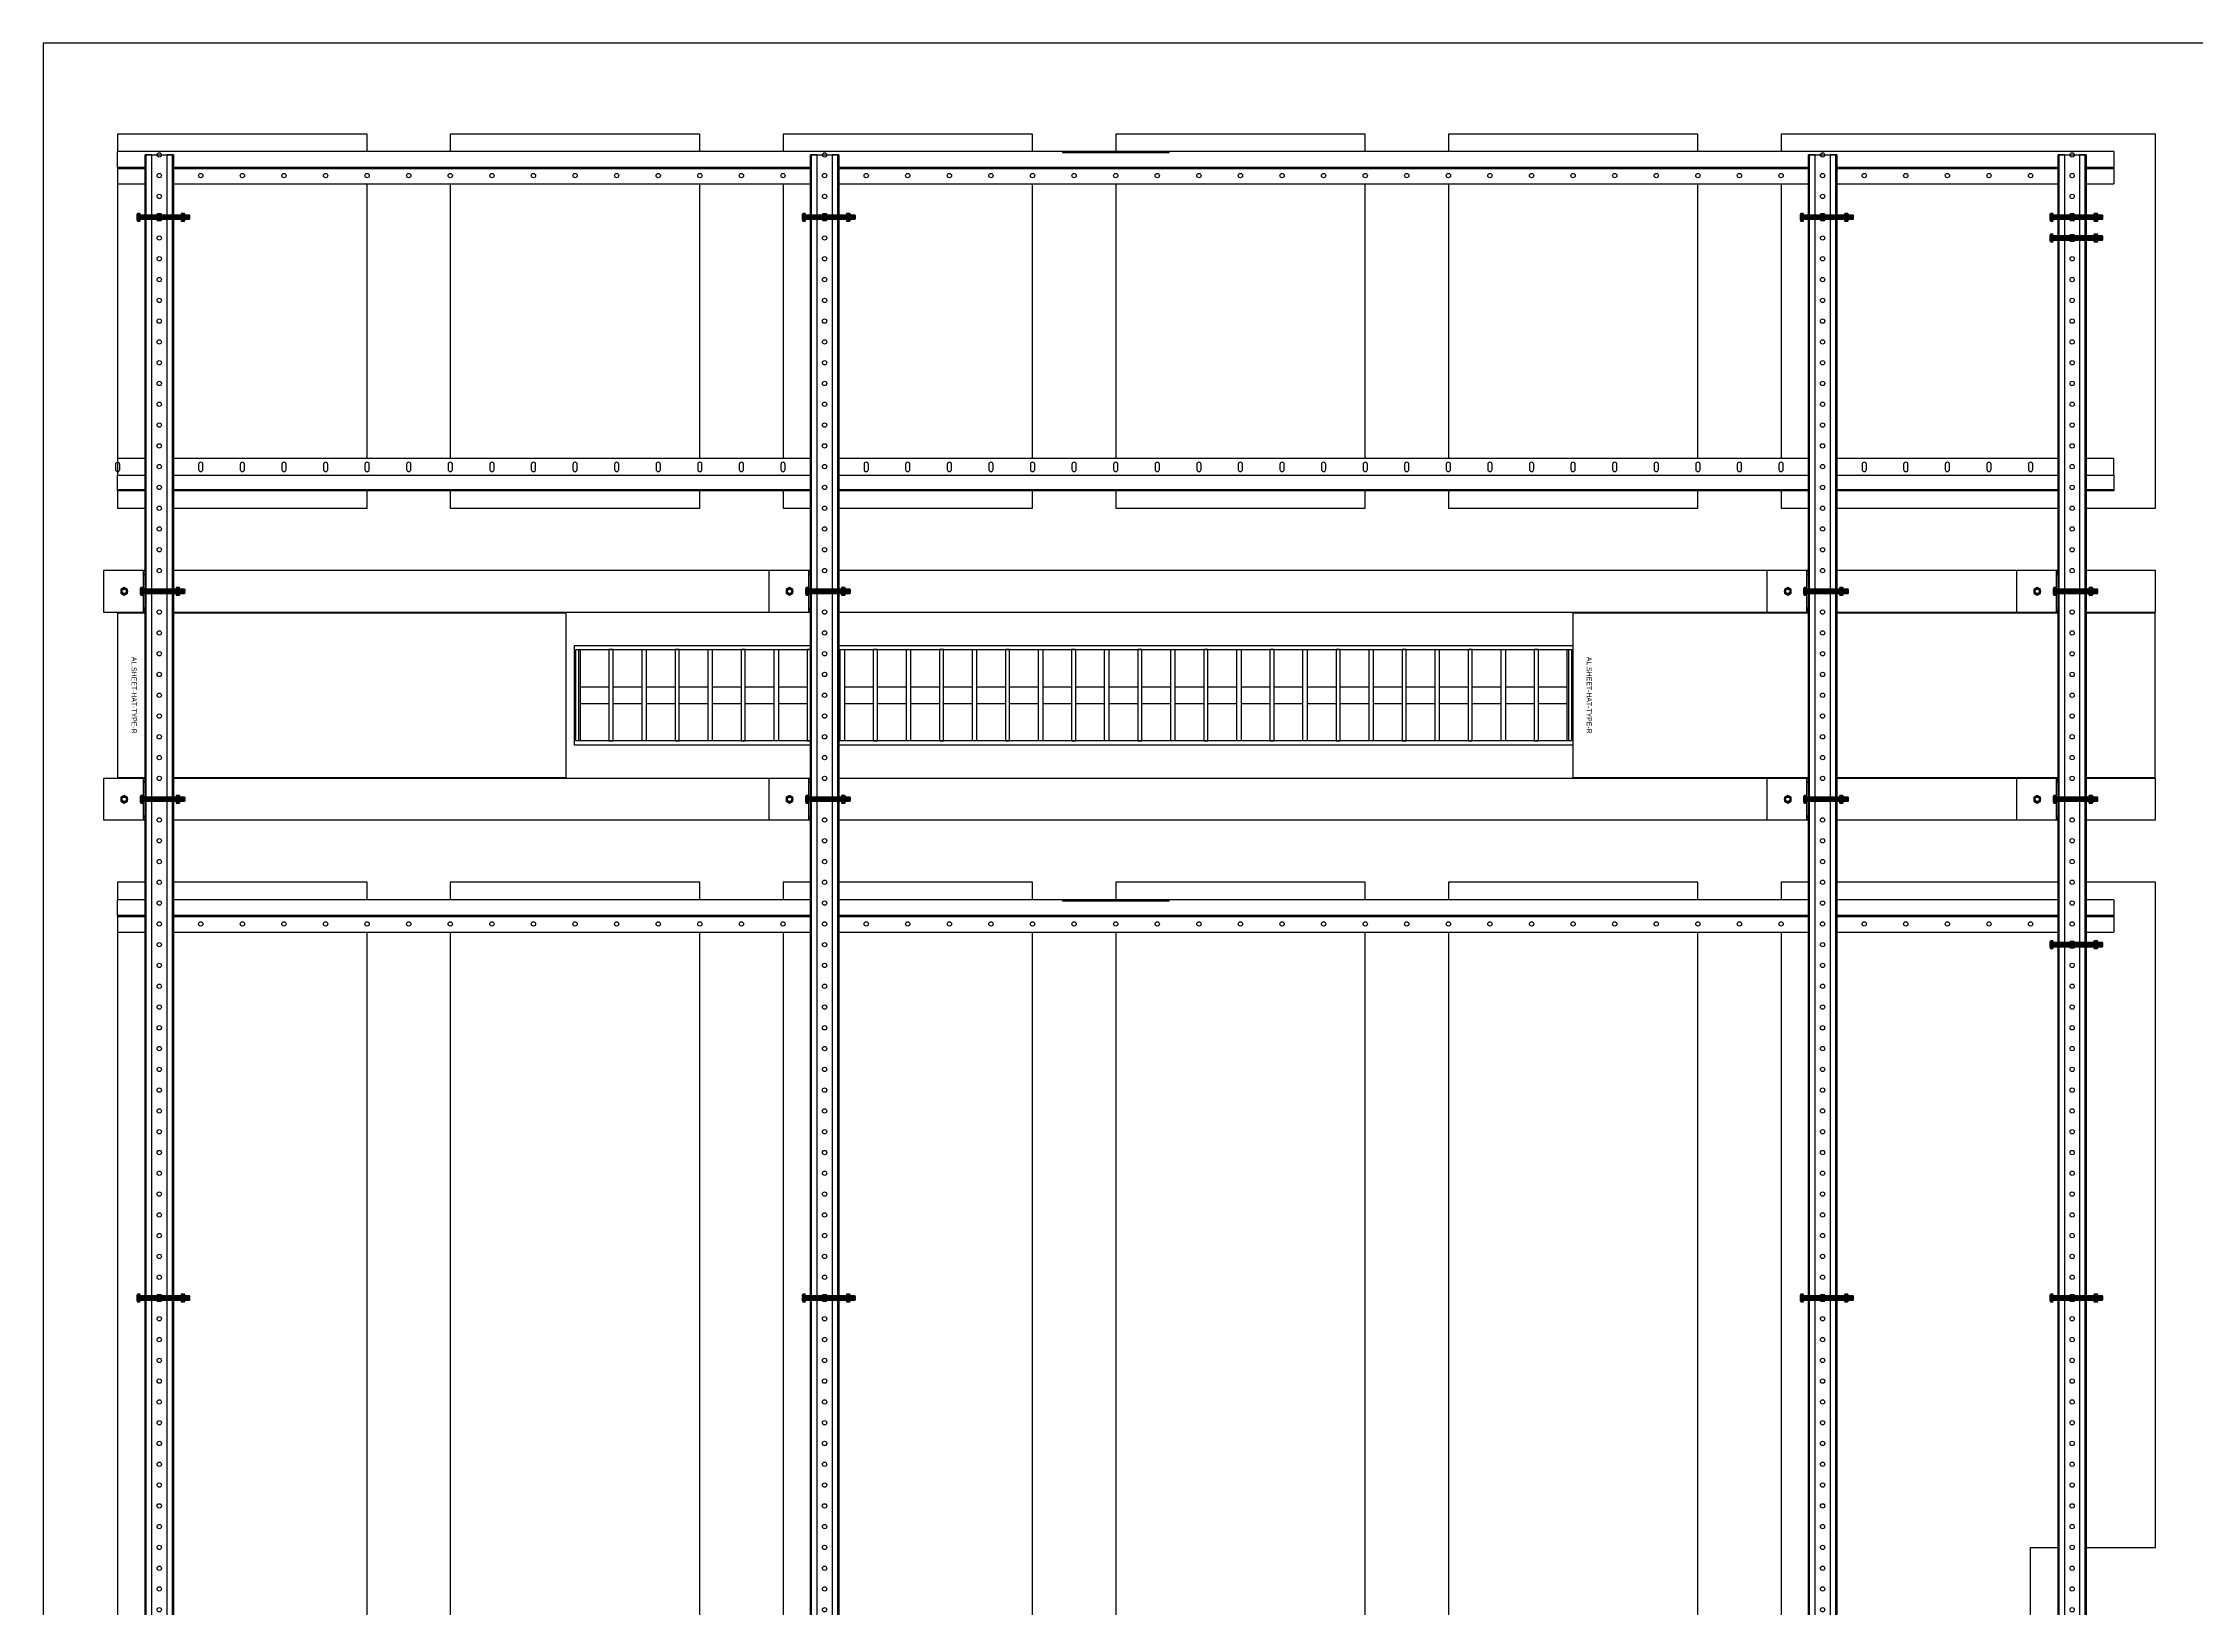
# Model space of a CAD drawing. Header units: millimetres. Extents: x -962357 to -591296, y -223672 to 59420.
# Drawn here: x -791820 to -789230, y -123785 to -121902 of the extents above; entities that cross this region are included whole.
import ezdxf
from ezdxf.enums import TextEntityAlignment as Align

# ---------------------------------------------------------------- set-up
doc = ezdxf.new("R2010")
doc.units = ezdxf.units.MM
doc.linetypes.add('TA_HL_000.90000', pattern=[5.85, 3.195, -2.655])
for name, color, linetype in [('000 - H A T C H', 8, 'Continuous'), ('000 - WIPEOUT', 250, 'Continuous'), ('001 - ASCESSORIES', 251, 'Continuous'), ('A04_TUBE SERIES', 2, 'Continuous'), ('A11_ALU.SOLID SHEET', 2, 'Continuous')]:
    doc.layers.add(name, color=color, linetype=linetype)
pattern_1 = [(135, (45431.8018, -77824.1695), (-1.325825215, -1.325825215), []), (135, (45431.8018, -77823.2856), (-1.325825215, -1.325825215), [])]
pattern_2 = [(110, (-0.5, 0), (-0.939693, -0.34202), []), (110, (-0.2012, 0.6409), (-0.939693, -0.34202), [1.25, -0.25, 0, -0.25])]

# ---------------------------------------------------------------- blocks, each defined once
blk = doc.blocks.new('*U4628')
at = {"layer": 'A11_ALU.SOLID SHEET', "color": 0}
blk.add_lwpolyline([(539.3, -98.8), (539.3, 98.8), (0, 98.8), (0, -98.8)], close=True, dxfattribs=at)
at = {"layer": 'Defpoints', "color": 250}
blk.add_point((0, 0), dxfattribs=at)
blk.add_text('AL.SHEET-HAT-TYPE-R', height=6, rotation=270, dxfattribs=at).set_placement((15, 0), align=Align.BOTTOM_CENTER)
blk = doc.blocks.new('*U4621')
at = {"color": 1}
blk.add_wipeout([(600, -60), (-600, -60), (-600, 60), (600, 60)], dxfattribs=at).dxf.layer = '000 - WIPEOUT'
at = {"layer": '001 - ASCESSORIES', "color": 0}
blk.add_lwpolyline([(600, -60), (-600, -60), (-600, 60), (600, 60)], close=True, dxfattribs=at)
at = {"layer": '001 - ASCESSORIES'}
for points in [[(-593.5, -55), (-598.5, -55), (-598.5, 55), (-593.5, 55)], [(595, -55), (-595, -55), (-595, 55), (595, 55)], [(-558.8, -55), (-553.8, -55), (-553.8, 55), (-558.8, 55)], [(-514, -55), (-519, -55), (-519, 55), (-514, 55)], [(-479.3, -55), (-474.3, -55), (-474.3, 55), (-479.3, 55)], [(-434.6, -55), (-439.6, -55), (-439.6, 55), (-434.6, 55)], [(-399.8, -55), (-394.8, -55), (-394.8, 55), (-399.8, 55)], [(-355.1, -55), (-360.1, -55), (-360.1, 55), (-355.1, 55)], [(-320.4, -55), (-315.4, -55), (-315.4, 55), (-320.4, 55)], [(-275.6, -55), (-280.6, -55), (-280.6, 55), (-275.6, 55)], [(-240.9, -55), (-235.9, -55), (-235.9, 55), (-240.9, 55)], [(-196.2, -55), (-201.2, -55), (-201.2, 55), (-196.2, 55)], [(-161.4, -55), (-156.4, -55), (-156.4, 55), (-161.4, 55)], [(-116.7, -55), (-121.7, -55), (-121.7, 55), (-116.7, 55)], [(-82, -55), (-77, -55), (-77, 55), (-82, 55)], [(-37.2, -55), (-42.2, -55), (-42.2, 55), (-37.2, 55)], [(-2.5, -55), (2.5, -55), (2.5, 55), (-2.5, 55)], [(42.2, -55), (37.2, -55), (37.2, 55), (42.2, 55)], [(77, -55), (82, -55), (82, 55), (77, 55)], [(121.7, -55), (116.7, -55), (116.7, 55), (121.7, 55)], [(156.4, -55), (161.4, -55), (161.4, 55), (156.4, 55)], [(201.2, -55), (196.2, -55), (196.2, 55), (201.2, 55)], [(235.9, -55), (240.9, -55), (240.9, 55), (235.9, 55)], [(280.6, -55), (275.6, -55), (275.6, 55), (280.6, 55)], [(315.4, -55), (320.4, -55), (320.4, 55), (315.4, 55)], [(360.1, -55), (355.1, -55), (355.1, 55), (360.1, 55)], [(394.8, -55), (399.8, -55), (399.8, 55), (394.8, 55)], [(439.6, -55), (434.6, -55), (434.6, 55), (439.6, 55)], [(474.3, -55), (479.3, -55), (479.3, 55), (474.3, 55)], [(519, -55), (514, -55), (514, 55), (519, 55)], [(553.8, -55), (558.8, -55), (558.8, 55), (553.8, 55)], [(598.5, -55), (593.5, -55), (593.5, 55), (598.5, 55)]]:
    blk.add_lwpolyline(points, close=True, dxfattribs=at)
for points in [[(-593.5, 10), (-558.8, 10)], [(-553.8, 10), (-519, 10)], [(-514, 10), (-479.3, 10)], [(-474.3, 10), (-439.6, 10)], [(-434.6, 10), (-399.8, 10)], [(-394.8, 10), (-360.1, 10)], [(-355.1, 10), (-320.4, 10)], [(-315.4, 10), (-280.6, 10)], [(-275.6, 10), (-240.9, 10)], [(-235.9, 10), (-201.2, 10)], [(-196.2, 10), (-161.4, 10)], [(-156.4, 10), (-121.7, 10)], [(-116.7, 10), (-82, 10)], [(-77, 10), (-42.2, 10)], [(-37.2, 10), (-2.5, 10)], [(2.5, 10), (37.2, 10)], [(42.2, 10), (77, 10)], [(82, 10), (116.7, 10)], [(121.7, 10), (156.4, 10)], [(161.4, 10), (196.2, 10)], [(201.2, 10), (235.9, 10)], [(240.9, 10), (275.6, 10)], [(280.6, 10), (315.4, 10)], [(320.4, 10), (355.1, 10)], [(360.1, 10), (394.8, 10)], [(399.8, 10), (434.6, 10)], [(439.6, 10), (474.3, 10)], [(479.3, 10), (514, 10)], [(519, 10), (553.8, 10)], [(558.8, 10), (593.5, 10)], [(-593.5, -10), (-558.8, -10)], [(-553.8, -10), (-519, -10)], [(-514, -10), (-479.3, -10)], [(-474.3, -10), (-439.6, -10)], [(-434.6, -10), (-399.8, -10)], [(-394.8, -10), (-360.1, -10)], [(-355.1, -10), (-320.4, -10)], [(-315.4, -10), (-280.6, -10)], [(-275.6, -10), (-240.9, -10)], [(-235.9, -10), (-201.2, -10)], [(-196.2, -10), (-161.4, -10)], [(-156.4, -10), (-121.7, -10)], [(-116.7, -10), (-82, -10)], [(-77, -10), (-42.2, -10)], [(-37.2, -10), (-2.5, -10)], [(2.5, -10), (37.2, -10)], [(42.2, -10), (77, -10)], [(82, -10), (116.7, -10)], [(121.7, -10), (156.4, -10)], [(161.4, -10), (196.2, -10)], [(201.2, -10), (235.9, -10)], [(240.9, -10), (275.6, -10)], [(280.6, -10), (315.4, -10)], [(320.4, -10), (355.1, -10)], [(360.1, -10), (394.8, -10)], [(399.8, -10), (434.6, -10)], [(439.6, -10), (474.3, -10)], [(479.3, -10), (514, -10)], [(519, -10), (553.8, -10)], [(558.8, -10), (593.5, -10)]]:
    blk.add_lwpolyline(points, dxfattribs=at)
blk = doc.blocks.new('*U4629')
at = {"layer": 'A11_ALU.SOLID SHEET', "color": 0}
blk.add_lwpolyline([(700.3, -98.8), (700.3, 98.8), (0, 98.8), (0, -98.8)], close=True, dxfattribs=at)
at = {"layer": 'Defpoints', "color": 250}
blk.add_point((0, 0), dxfattribs=at)
blk.add_text('AL.SHEET-HAT-TYPE-R', height=6, rotation=270, dxfattribs=at).set_placement((15, 0), align=Align.BOTTOM_CENTER)
blk = doc.blocks.new('*U4630')
blk.add_attdef('EXTR.OVL-LENGTH_', (-25, -59.1), '', height=5)
blk.add_wipeout([(-25, 0), (25, 0), (25, 2450), (-25, 2450)]).dxf.layer = '000 - WIPEOUT'
blk.add_point((0, 0))
at = {"layer": 'A04_TUBE SERIES', "color": 0}
blk.add_lwpolyline([(-25, 0), (25, 0), (25, 2450), (-25, 2450)], close=True, dxfattribs=at)
blk = doc.blocks.new('*U4631')
blk.add_attdef('EXTR.OVL-LENGTH_', (-25, -59.1), '', height=5)
blk.add_wipeout([(-25, 0), (25, 0), (25, 2450), (-25, 2450)]).dxf.layer = '000 - WIPEOUT'
blk.add_point((0, 0))
at = {"layer": 'A04_TUBE SERIES', "color": 0}
blk.add_lwpolyline([(-25, 0), (25, 0), (25, 2450), (-25, 2450)], close=True, dxfattribs=at)
blk = doc.blocks.new('*U4870')
at = {"color": 3}
for points in [[(-875, 950), (875, 950), (875, 650), (-875, 650)], [(-875, 550), (875, 550), (875, 250), (-875, 250)], [(-875, 150), (875, 150), (875, -150), (-875, -150)], [(-875, -250), (875, -250), (875, -550), (-875, -550)], [(-875, -650), (875, -650), (875, -950), (-875, -950)]]:
    blk.add_wipeout(points, dxfattribs=at).dxf.layer = '000 - WIPEOUT'
at = {"layer": 'A11_ALU.SOLID SHEET', "color": 0, "linetype": 'ByBlock'}
for points in [[(-875, 650), (875, 650), (875, 950), (-875, 950)], [(-875, 250), (875, 250), (875, 550), (-875, 550)], [(-875, -150), (875, -150), (875, 150), (-875, 150)], [(-875, -550), (875, -550), (875, -250), (-875, -250)], [(-875, -950), (875, -950), (875, -650), (-875, -650)]]:
    blk.add_lwpolyline(points, close=True, dxfattribs=at)
blk = doc.blocks.new('*U4871')
at = {"color": 3}
for points in [[(-225, 950), (225, 950), (225, 650), (-225, 650)], [(-225, 550), (225, 550), (225, 250), (-225, 250)], [(-225, 150), (225, 150), (225, -150), (-225, -150)], [(-225, -250), (225, -250), (225, -550), (-225, -550)], [(-225, -650), (225, -650), (225, -950), (-225, -950)]]:
    blk.add_wipeout(points, dxfattribs=at).dxf.layer = '000 - WIPEOUT'
at = {"layer": 'A11_ALU.SOLID SHEET', "color": 0, "linetype": 'ByBlock'}
for points in [[(-225, 650), (225, 650), (225, 950), (-225, 950)], [(-225, 250), (225, 250), (225, 550), (-225, 550)], [(-225, -150), (225, -150), (225, 150), (-225, 150)], [(-225, -550), (225, -550), (225, -250), (-225, -250)], [(-225, -950), (225, -950), (225, -650), (-225, -650)]]:
    blk.add_lwpolyline(points, close=True, dxfattribs=at)
blk = doc.blocks.new('*U4874')
at = {"layer": 'Defpoints'}
blk.add_point((0, 0), dxfattribs=at)
blk.add_wipeout([(225, 250), (225, 700), (-225, 700), (-225, 250)]).dxf.layer = '000 - WIPEOUT'
at = {"layer": 'A11_ALU.SOLID SHEET', "color": 0}
blk.add_lwpolyline([(225, 250), (225, 700), (-225, 700), (-225, 250)], close=True, dxfattribs=at)
at = {"layer": 'Defpoints'}
blk.add_point((0, 400), dxfattribs=at)
blk = doc.blocks.new('*U4898')
at = {"color": 1}
blk.add_wipeout([(-1200, 0), (1200, 0), (1200, -39), (-1200, -39)], dxfattribs=at).dxf.layer = '000 - WIPEOUT'
at = {"layer": '001 - ASCESSORIES', "linetype": 'ByBlock'}
for p, q in [((-1200, -20), (-1200, 0)), ((1200, -20), (1200, 0)), ((1200, -18.8), (-1200, -18.8))]:
    blk.add_line(p, q, dxfattribs=at)
at = {"layer": '001 - ASCESSORIES'}
blk.add_line((1200, -20), (-1200, -20), dxfattribs=at)
at = {"layer": '001 - ASCESSORIES', "color": 0}
for p, q in [((-1200, -39), (-1200, -20)), ((1200, -20), (1200, -39))]:
    blk.add_line(p, q, dxfattribs=at)
for points in [[(1200, 0), (-1200, 0)], [(-1200, -20), (1200, -20)]]:
    blk.add_lwpolyline(points, dxfattribs=at)
at = {"layer": '001 - ASCESSORIES'}
for points in [[(1200, -20), (-1200, -20)], [(-1200, -39), (1200, -39)]]:
    blk.add_lwpolyline(points, dxfattribs=at)
at = {"layer": '001 - ASCESSORIES', "color": 2}
for points in [[(-64.4, -37.8), (-64.4, -39), (63.8, -39), (63.8, -37.8)], [(-64.1, -37.8), (-64.1, -39), (64.1, -39), (64.1, -37.8)]]:
    blk.add_lwpolyline(points, close=True, dxfattribs=at)
at = {"layer": '001 - ASCESSORIES'}
for centre in [(-1150, -10), (-1100, -10), (-1050, -10), (-1000, -10), (-950, -10), (-900, -10), (-850, -10), (-800, -10), (-750, -10), (-700, -10), (-650, -10), (-600, -10), (-550, -10), (-500, -10), (-450, -10), (-400, -10), (-350, -10), (-300, -10), (-250, -10), (-200, -10), (-150, -10), (-100, -10), (-50, -10), (0, -10), (0, -10), (50, -10), (100, -10), (150, -10), (200, -10), (250, -10), (300, -10), (350, -10), (400, -10), (450, -10), (500, -10), (550, -10), (600, -10), (650, -10), (700, -10), (750, -10), (800, -10), (850, -10), (900, -10), (950, -10), (1000, -10), (1050, -10), (1100, -10), (1150, -10)]:
    blk.add_circle(centre, 2.6, dxfattribs=at)
blk = doc.blocks.new('*U4899')
blk.add_wipeout([(-1200, 0), (1200, 0), (1200, 39), (-1200, 39)]).dxf.layer = '000 - WIPEOUT'
at = {"color": 2}
blk.add_lwpolyline([(-1200, 39), (1200, 39), (1200, 37.8), (-1200, 37.8)], close=True, dxfattribs=at)
at = {"color": 1}
blk.add_lwpolyline([(-1200, 37.8), (1200, 37.8), (1200, 20), (-1200, 20)], close=True, dxfattribs=at)
blk.add_lwpolyline([(-1200, 0), (1200, 0), (1200, 20), (-1200, 20)], close=True)
for points in [[(-1147.4, 13, 1), (-1152.6, 13), (-1152.6, 7, 1), (-1147.4, 7)], [(-1097.4, 13, 1), (-1102.6, 13), (-1102.6, 7, 1), (-1097.4, 7)], [(-1047.4, 13, 1), (-1052.6, 13), (-1052.6, 7, 1), (-1047.4, 7)], [(-997.4, 13, 1), (-1002.6, 13), (-1002.6, 7, 1), (-997.4, 7)], [(-947.4, 13, 1), (-952.6, 13), (-952.6, 7, 1), (-947.4, 7)], [(-897.4, 13, 1), (-902.6, 13), (-902.6, 7, 1), (-897.4, 7)], [(-847.4, 13, 1), (-852.6, 13), (-852.6, 7, 1), (-847.4, 7)], [(-797.4, 13, 1), (-802.6, 13), (-802.6, 7, 1), (-797.4, 7)], [(-747.4, 13, 1), (-752.6, 13), (-752.6, 7, 1), (-747.4, 7)], [(-697.4, 13, 1), (-702.6, 13), (-702.6, 7, 1), (-697.4, 7)], [(-647.4, 13, 1), (-652.6, 13), (-652.6, 7, 1), (-647.4, 7)], [(-597.4, 13, 1), (-602.6, 13), (-602.6, 7, 1), (-597.4, 7)], [(-547.4, 13, 1), (-552.6, 13), (-552.6, 7, 1), (-547.4, 7)], [(-497.4, 13, 1), (-502.6, 13), (-502.6, 7, 1), (-497.4, 7)], [(-447.4, 13, 1), (-452.6, 13), (-452.6, 7, 1), (-447.4, 7)], [(-397.4, 13, 1), (-402.6, 13), (-402.6, 7, 1), (-397.4, 7)], [(-347.4, 13, 1), (-352.6, 13), (-352.6, 7, 1), (-347.4, 7)], [(-297.4, 13, 1), (-302.6, 13), (-302.6, 7, 1), (-297.4, 7)], [(-247.4, 13, 1), (-252.6, 13), (-252.6, 7, 1), (-247.4, 7)], [(-197.4, 13, 1), (-202.6, 13), (-202.6, 7, 1), (-197.4, 7)], [(-147.4, 13, 1), (-152.6, 13), (-152.6, 7, 1), (-147.4, 7)], [(-97.4, 13, 1), (-102.6, 13), (-102.6, 7, 1), (-97.4, 7)], [(-47.4, 13, 1), (-52.6, 13), (-52.6, 7, 1), (-47.4, 7)], [(2.6, 13, 1), (-2.6, 13), (-2.6, 7, 1), (2.6, 7)], [(52.6, 13, 1), (47.4, 13), (47.4, 7, 1), (52.6, 7)], [(102.6, 13, 1), (97.4, 13), (97.4, 7, 1), (102.6, 7)], [(152.6, 13, 1), (147.4, 13), (147.4, 7, 1), (152.6, 7)], [(202.6, 13, 1), (197.4, 13), (197.4, 7, 1), (202.6, 7)], [(252.6, 13, 1), (247.4, 13), (247.4, 7, 1), (252.6, 7)], [(302.6, 13, 1), (297.4, 13), (297.4, 7, 1), (302.6, 7)], [(352.6, 13, 1), (347.4, 13), (347.4, 7, 1), (352.6, 7)], [(402.6, 13, 1), (397.4, 13), (397.4, 7, 1), (402.6, 7)], [(452.6, 13, 1), (447.4, 13), (447.4, 7, 1), (452.6, 7)], [(502.6, 13, 1), (497.4, 13), (497.4, 7, 1), (502.6, 7)], [(552.6, 13, 1), (547.4, 13), (547.4, 7, 1), (552.6, 7)], [(602.6, 13, 1), (597.4, 13), (597.4, 7, 1), (602.6, 7)], [(652.6, 13, 1), (647.4, 13), (647.4, 7, 1), (652.6, 7)], [(702.6, 13, 1), (697.4, 13), (697.4, 7, 1), (702.6, 7)], [(752.6, 13, 1), (747.4, 13), (747.4, 7, 1), (752.6, 7)], [(802.6, 13, 1), (797.4, 13), (797.4, 7, 1), (802.6, 7)], [(852.6, 13, 1), (847.4, 13), (847.4, 7, 1), (852.6, 7)], [(902.6, 13, 1), (897.4, 13), (897.4, 7, 1), (902.6, 7)], [(952.6, 13, 1), (947.4, 13), (947.4, 7, 1), (952.6, 7)], [(1002.6, 13, 1), (997.4, 13), (997.4, 7, 1), (1002.6, 7)], [(1052.6, 13, 1), (1047.4, 13), (1047.4, 7, 1), (1052.6, 7)], [(1102.6, 13, 1), (1097.4, 13), (1097.4, 7, 1), (1102.6, 7)], [(1152.6, 13, 1), (1147.4, 13), (1147.4, 7, 1), (1152.6, 7)], [(1202.6, 13, 1), (1197.4, 13), (1197.4, 7, 1), (1202.6, 7)]]:
    blk.add_lwpolyline(points, format="xyb", close=True, dxfattribs=at)
blk = doc.blocks.new('*U4900')
at = {"color": 1}
blk.add_wipeout([(-1200, 0), (1200, 0), (1200, -39), (-1200, -39)], dxfattribs=at).dxf.layer = '000 - WIPEOUT'
at = {"layer": '001 - ASCESSORIES', "linetype": 'ByBlock'}
for p, q in [((-1200, -20), (-1200, 0)), ((1200, -20), (1200, 0)), ((1200, -18.8), (-1200, -18.8))]:
    blk.add_line(p, q, dxfattribs=at)
at = {"layer": '001 - ASCESSORIES'}
blk.add_line((1200, -20), (-1200, -20), dxfattribs=at)
at = {"layer": '001 - ASCESSORIES', "color": 0}
for p, q in [((-1200, -39), (-1200, -20)), ((1200, -20), (1200, -39))]:
    blk.add_line(p, q, dxfattribs=at)
for points in [[(1200, 0), (-1200, 0)], [(-1200, -20), (1200, -20)]]:
    blk.add_lwpolyline(points, dxfattribs=at)
at = {"layer": '001 - ASCESSORIES'}
for points in [[(1200, -20), (-1200, -20)], [(-1200, -39), (1200, -39)]]:
    blk.add_lwpolyline(points, dxfattribs=at)
at = {"layer": '001 - ASCESSORIES', "color": 2}
for points in [[(-64.4, -37.8), (-64.4, -39), (63.8, -39), (63.8, -37.8)], [(-64.1, -37.8), (-64.1, -39), (64.1, -39), (64.1, -37.8)]]:
    blk.add_lwpolyline(points, close=True, dxfattribs=at)
at = {"layer": '001 - ASCESSORIES'}
for centre in [(-1150, -10), (-1100, -10), (-1050, -10), (-1000, -10), (-950, -10), (-900, -10), (-850, -10), (-800, -10), (-750, -10), (-700, -10), (-650, -10), (-600, -10), (-550, -10), (-500, -10), (-450, -10), (-400, -10), (-350, -10), (-300, -10), (-250, -10), (-200, -10), (-150, -10), (-100, -10), (-50, -10), (0, -10), (0, -10), (50, -10), (100, -10), (150, -10), (200, -10), (250, -10), (300, -10), (350, -10), (400, -10), (450, -10), (500, -10), (550, -10), (600, -10), (650, -10), (700, -10), (750, -10), (800, -10), (850, -10), (900, -10), (950, -10), (1000, -10), (1050, -10), (1100, -10), (1150, -10)]:
    blk.add_circle(centre, 2.6, dxfattribs=at)
blk = doc.blocks.new('000 - ASSCESSORIES_FAMELINE_GALV.BRACKET_FITTING_U-PROFILE_CC-01_TOP_VIEW')
at = {"color": 6}
blk.add_wipeout([(1500, -17), (-1500, -17), (-1500, 17), (1500, 17)], dxfattribs=at).dxf.layer = '000 - WIPEOUT'
at = {"layer": '001 - ASCESSORIES', "color": 0, "linetype": 'ByBlock'}
for p, q in [((1500, 15.8), (-1500, 15.8)), ((1500, -15.8), (-1500, -15.8))]:
    blk.add_line(p, q, dxfattribs=at)
at = {"layer": '001 - ASCESSORIES', "color": 1}
blk.add_lwpolyline([(1500, 17), (1500, -17), (-1500, -17), (-1500, 17)], close=True, dxfattribs=at)
at = {"layer": '001 - ASCESSORIES', "color": 0, "linetype": 'ByBlock'}
for points in [[(-1500, 17), (-1500, 9), (1500, 9), (1500, 17)], [(-1500, -9), (-1500, -17), (1500, -17), (1500, -9)]]:
    blk.add_lwpolyline(points, close=True, dxfattribs=at)
at = {"layer": '001 - ASCESSORIES', "color": 1, "linetype": 'Continuous'}
for centre in [(-1500, 0), (-1475, 0), (-1450, 0), (-1425, 0), (-1400, 0), (-1375, 0), (-1350, 0), (-1325, 0), (-1300, 0), (-1275, 0), (-1250, 0), (-1225, 0), (-1200, 0), (-1175, 0), (-1150, 0), (-1125, 0), (-1100, 0), (-1075, 0), (-1050, 0), (-1025, 0), (-1000, 0), (-975, 0), (-950, 0), (-925, 0), (-900, 0), (-875, 0), (-850, 0), (-825, 0), (-800, 0), (-775, 0), (-750, 0), (-725, 0), (-700, 0), (-675, 0), (-650, 0), (-625, 0), (-600, 0), (-575, 0), (-550, 0), (-525, 0), (-500, 0), (-475, 0), (-450, 0), (-425, 0), (-400, 0), (-375, 0), (-350, 0), (-325, 0), (-300, 0), (-275, 0), (-250, 0), (-225, 0), (-200, 0), (-175, 0), (-150, 0), (-125, 0), (-100, 0), (-75, 0), (-50, 0), (-25, 0), (0, 0), (25, 0), (50, 0), (75, 0), (100, 0), (125, 0), (150, 0), (175, 0), (200, 0), (225, 0), (250, 0), (275, 0), (300, 0), (325, 0), (350, 0), (375, 0), (400, 0), (425, 0), (450, 0), (475, 0), (500, 0), (525, 0), (550, 0), (575, 0), (600, 0), (625, 0), (650, 0), (675, 0), (700, 0), (725, 0), (750, 0), (775, 0), (800, 0), (825, 0), (850, 0), (875, 0), (900, 0), (925, 0), (950, 0), (975, 0), (1000, 0), (1025, 0), (1050, 0), (1075, 0), (1100, 0), (1125, 0), (1150, 0), (1175, 0), (1200, 0), (1225, 0), (1250, 0), (1275, 0), (1300, 0), (1325, 0), (1350, 0), (1375, 0), (1400, 0), (1425, 0), (1450, 0), (1475, 0), (1500, 0)]:
    blk.add_circle(centre, 2.6, dxfattribs=at)
blk = doc.blocks.new('000 - ASSCESSORIES_FAMELINE_GALV._SPICE-FOR_CC-01_TOP_VIEW')
blk.add_wipeout([(-40, 15.5), (40, 15.5), (40, -15.5), (-40, -15.5)]).dxf.layer = '000 - WIPEOUT'
at = {"layer": '000 - H A T C H'}
h = blk.add_hatch(dxfattribs=at)
h.set_pattern_fill('ANSI32', color=8, scale=5, angle=90)
h.set_pattern_definition(pattern_1)
h.paths.add_polyline_path([(-27.5, 14), (-27.5, 15.5), (-40, 15.5), (-40, 14)])
h.paths.add_polyline_path([(-2.5, 14), (-2.5, 15.5), (-22.5, 15.5), (-22.5, 14)])
h.paths.add_polyline_path([(27.5, 15.5), (27.5, 14), (40, 14), (40, 15.5)])
h.paths.add_polyline_path([(22.5, 14), (22.5, 15.5), (2.5, 15.5), (2.5, 14)])
h = blk.add_hatch(dxfattribs=at)
h.set_pattern_fill('ANSI32', color=8, scale=5, angle=90)
h.set_pattern_definition(pattern_1)
h.paths.add_polyline_path([(-27.5, -15.5), (-27.5, -14), (-40, -14), (-40, -15.5)])
h.paths.add_polyline_path([(-2.5, -15.5), (-2.5, -14), (-22.5, -14), (-22.5, -15.5)])
h.paths.add_polyline_path([(27.5, -14), (27.5, -15.5), (40, -15.5), (40, -14)])
h.paths.add_polyline_path([(22.5, -15.5), (22.5, -14), (2.5, -14), (2.5, -15.5)])
at = {"layer": '001 - ASCESSORIES', "color": 0, "linetype": 'ByBlock'}
for points in [[(-40, 15.5), (40, 15.5), (40, -15.5), (-40, -15.5)], [(-27.5, 14), (-27.5, 15.5), (-40, 15.5), (-40, 14)], [(-27.5, 15.5), (-22.5, 15.5), (-22.5, 14), (-27.5, 14)], [(-2.5, 14), (-2.5, 15.5), (-22.5, 15.5), (-22.5, 14)], [(-2.5, 15.5), (2.5, 15.5), (2.5, 14), (-2.5, 14)], [(22.5, 14), (22.5, 15.5), (2.5, 15.5), (2.5, 14)], [(22.5, 15.5), (27.5, 15.5), (27.5, 14), (22.5, 14)], [(27.5, 15.5), (27.5, 14), (40, 14), (40, 15.5)], [(-27.5, -15.5), (-27.5, -14), (-40, -14), (-40, -15.5)], [(-27.5, -14), (-22.5, -14), (-22.5, -15.5), (-27.5, -15.5)], [(-2.5, -15.5), (-2.5, -14), (-22.5, -14), (-22.5, -15.5)], [(-2.5, -14), (2.5, -14), (2.5, -15.5), (-2.5, -15.5)], [(2.5, -14), (22.5, -14), (22.5, -15.5), (2.5, -15.5)], [(22.5, -14), (27.5, -14), (27.5, -15.5), (22.5, -15.5)], [(27.5, -14), (40, -14), (40, -15.5), (27.5, -15.5)]]:
    blk.add_lwpolyline(points, close=True, dxfattribs=at)
blk = doc.blocks.new('*U4733')
at = {"layer": '001 - ASCESSORIES', "color": 0, "linetype": 'ByBlock', "rotation": 90}
blk.add_blockref('000 - ASSCESSORIES_FAMELINE_GALV._SPICE-FOR_CC-01_TOP_VIEW', (0, 0), dxfattribs=at)
blk = doc.blocks.new('*U4662')
at = {"color": 1}
for p, q in [((-3.5, 4.5), (3.5, 4.5)), ((-3.5, 0), (3.5, 0))]:
    blk.add_line(p, q, dxfattribs=at)
at = {"color": 0}
for points in [[(-2.3, 4.2, 0.249893), (-4.6, 4.2), (-4.6, 0.3, 0.249893), (-2.3, 0.3)], [(2.3, 4.2, 0.062422), (0, 4.5, 0.062422), (-2.3, 4.2), (-2.3, 0.3, 0.061692), (0, 0, 0.061692), (2.3, 0.3)], [(4.6, 4.2, 0.249893), (2.3, 4.2), (2.3, 0.3, 0.249893), (4.6, 0.3)]]:
    blk.add_lwpolyline(points, format="xyb", close=True, dxfattribs=at)
blk = doc.blocks.new('*U4707')
at = {"layer": '000 - H A T C H'}
h = blk.add_hatch(color=250, dxfattribs=at)
h.dxf.hatch_style = 1
edge = h.paths.add_edge_path()
edge.add_line((0.3, 4.6), (4.2, 4.6))
edge.add_arc((2, 3.5), 2.45, 0, 28.0609, ccw=False)
edge.add_line((4.5, 3.5), (4.5, 0))
edge.add_arc((-4.9, 0), 9.36, -0.0239, 0.0239, ccw=False)
edge.add_line((4.5, 0), (4.5, 0))
edge.add_arc((-4.9, 0), 9.36, -0.0239, 0.0239, ccw=False)
edge.add_line((4.5, 0), (4.5, -3.5))
edge.add_arc((2, -3.5), 2.45, -28.0609, 0, ccw=False)
edge.add_line((4.2, -4.6), (0.3, -4.6))
edge.add_arc((2.5, -3.5), 2.45, 180, 208.0609, ccw=False)
edge.add_line((0, -3.5), (0, 3.5))
edge.add_arc((2.5, 3.5), 2.45, 151.9391, 180, ccw=False)
at = {"layer": '001 - ASCESSORIES', "color": 0, "rotation": 270}
blk.add_blockref('*U4662', (0, 0), dxfattribs=at)
blk = doc.blocks.new('*U4682')
at = {"color": 1}
for p, q in [((-3.5, 3.5), (3.5, 3.5)), ((-3.5, 0), (3.5, 0))]:
    blk.add_line(p, q, dxfattribs=at)
at = {"color": 0}
for points in [[(-2.3, 3.2, 0.249855), (-4.6, 3.2), (-4.6, 0.3, 0.249855), (-2.3, 0.3)], [(2.3, 3.2, 0.062432), (0, 3.5, 0.062432), (-2.3, 3.2), (-2.3, 0.3, 0.061701), (0, 0, 0.061701), (2.3, 0.3)], [(4.6, 3.2, 0.249855), (2.3, 3.2), (2.3, 0.3, 0.249855), (4.6, 0.3)]]:
    blk.add_lwpolyline(points, format="xyb", close=True, dxfattribs=at)
blk = doc.blocks.new('*U4693')
at = {"layer": '000 - H A T C H'}
h = blk.add_hatch(dxfattribs=at)
h.set_pattern_fill('ANSI35', color=8, scale=4, angle=65)
h.set_pattern_definition(pattern_2)
h.paths.add_polyline_path([(0, -2.5), (44.5, -2.5), (44.5, 2.5), (0, 2.5)])
at = {"color": 8}
blk.add_line((44.5, -2.5), (44.5, 2.5), dxfattribs=at)
at = {"color": 1}
blk.add_lwpolyline([(44.5, 2.5), (0, 2.5), (0, -2.5), (44.5, -2.5), (45, -2), (45, 2)], close=True, dxfattribs=at)
blk = doc.blocks.new('*U4734')
at = {"layer": '000 - H A T C H'}
h = blk.add_hatch(color=250, dxfattribs=at)
h.dxf.hatch_style = 1
edge = h.paths.add_edge_path()
edge.add_line((-0.3, -4.6), (-3.2, -4.6))
edge.add_arc((-1, -3.5), 2.45, 180, 208.0569, ccw=False)
edge.add_line((-3.5, -3.5), (-3.5, 0))
edge.add_arc((5.9, 0), 9.36, 179.9761, 180.0239, ccw=False)
edge.add_line((-3.5, 0), (-3.5, 0))
edge.add_arc((5.9, 0), 9.36, 179.9761, 180.0239, ccw=False)
edge.add_line((-3.5, 0), (-3.5, 3.5))
edge.add_arc((-1, 3.5), 2.45, 151.9431, 180, ccw=False)
edge.add_line((-3.2, 4.6), (-0.3, 4.6))
edge.add_arc((-2.5, 3.5), 2.45, 360, 388.0569, ccw=False)
edge.add_line((0, 3.5), (0, -3.5))
edge.add_arc((-2.5, -3.5), 2.45, 331.9431, 360, ccw=False)
blk.add_blockref('*U4693', (0, 0))
at = {"layer": '001 - ASCESSORIES', "rotation": 90}
blk.add_blockref('*U4682', (0, 0), dxfattribs=at)
blk = doc.blocks.new('*U4735')
at = {"layer": '001 - ASCESSORIES', "rotation": 270}
for name, p in [('*U4734', (0, 0)), ('*U4707', (0, -37.2))]:
    blk.add_blockref(name, p, dxfattribs=at)
blk = doc.blocks.new('*U4907')
at = {"layer": '001 - ASCESSORIES'}
blk.add_lwpolyline([(2020, 17), (1500, 17), (1500, -17), (2020, -17)], close=True, dxfattribs=at)
at = {"layer": '001 - ASCESSORIES', "color": 0}
blk.add_lwpolyline([(2020, 16.2), (1500, 16.2), (1500, -16.2), (2020, -16.2)], close=True, dxfattribs=at)
at = {"layer": '001 - ASCESSORIES'}
for centre in [(1525, 0), (1575, 0), (1600, 0), (1625, 0), (1650, 0), (1675, 0), (1700, 0), (1725, 0), (1750, 0), (1775, 0), (1800, 0), (1825, 0), (1850, 0), (1875, 0), (1900, 0), (1925, 0), (1950, 0), (1975, 0), (2000, 0)]:
    blk.add_circle(centre, 2.6, dxfattribs=at)
at = {"layer": '001 - ASCESSORIES', "color": 0, "linetype": 'ByBlock'}
blk.add_blockref('000 - ASSCESSORIES_FAMELINE_GALV.BRACKET_FITTING_U-PROFILE_CC-01_TOP_VIEW', (0, 0), dxfattribs=at)
at = {"layer": '001 - ASCESSORIES', "linetype": 'TA_HL_000.90000', "rotation": 90}
blk.add_blockref('*U4733', (1500, 0), dxfattribs=at)
at = {"layer": '001 - ASCESSORIES'}
blk.add_circle((1550, 0), 2.6, dxfattribs=at)
for p in [(1475, 17), (1525, 17)]:
    blk.add_blockref('*U4735', p)
blk = doc.blocks.new('*U4942')
at = {"color": 6}
blk.add_wipeout([(950, -17), (-950, -17), (-950, 17), (950, 17)], dxfattribs=at).dxf.layer = '000 - WIPEOUT'
at = {"layer": '001 - ASCESSORIES', "color": 0, "linetype": 'ByBlock'}
for p, q in [((950, 15.8), (-950, 15.8)), ((950, -15.8), (-950, -15.8))]:
    blk.add_line(p, q, dxfattribs=at)
at = {"layer": '001 - ASCESSORIES', "color": 1}
blk.add_lwpolyline([(950, 17), (950, -17), (-950, -17), (-950, 17)], close=True, dxfattribs=at)
at = {"layer": '001 - ASCESSORIES', "color": 0, "linetype": 'ByBlock'}
for points in [[(-950, 17), (-950, 9), (950, 9), (950, 17)], [(-950, -9), (-950, -17), (950, -17), (950, -9)]]:
    blk.add_lwpolyline(points, close=True, dxfattribs=at)
at = {"layer": '001 - ASCESSORIES', "color": 1, "linetype": 'Continuous'}
for centre in [(-950, 0), (-925, 0), (-900, 0), (-875, 0), (-850, 0), (-825, 0), (-800, 0), (-775, 0), (-750, 0), (-725, 0), (-700, 0), (-675, 0), (-650, 0), (-625, 0), (-600, 0), (-575, 0), (-550, 0), (-525, 0), (-500, 0), (-475, 0), (-450, 0), (-425, 0), (-400, 0), (-375, 0), (-350, 0), (-325, 0), (-300, 0), (-275, 0), (-250, 0), (-225, 0), (-200, 0), (-175, 0), (-150, 0), (-125, 0), (-100, 0), (-75, 0), (-50, 0), (-25, 0), (0, 0), (25, 0), (50, 0), (75, 0), (100, 0), (125, 0), (150, 0), (175, 0), (200, 0), (225, 0), (250, 0), (275, 0), (300, 0), (325, 0), (350, 0), (375, 0), (400, 0), (425, 0), (450, 0), (475, 0), (500, 0), (525, 0), (550, 0), (575, 0), (600, 0), (625, 0), (650, 0), (675, 0), (700, 0), (725, 0), (750, 0), (775, 0), (800, 0), (825, 0), (850, 0), (875, 0), (900, 0), (925, 0), (950, 0)]:
    blk.add_circle(centre, 2.6, dxfattribs=at)
blk = doc.blocks.new('*U4663')
at = {"layer": '001 - ASCESSORIES', "color": 0}
blk.add_lwpolyline([(4.6, 0), (2.3, 4), (-2.3, 4), (-4.6, 0), (-2.3, -4), (2.3, -4)], close=True, dxfattribs=at)
at = {"layer": '001 - ASCESSORIES', "color": 8}
blk.add_circle((0, 0), 3.85, dxfattribs=at)
at = {"layer": '001 - ASCESSORIES', "color": 0}
blk.add_circle((0, 0), 2.6, dxfattribs=at)
blk = doc.blocks.new('*U4664')
at = {"layer": '000 - H A T C H'}
h = blk.add_hatch(color=250, dxfattribs=at)
h.dxf.hatch_style = 1
h.paths.add_polyline_path([(4, -2.3), (4, 2.3), (0, 4.6), (-4, 2.3), (-4, -2.3), (0, -4.6)])
h.paths.add_polyline_path([(0, -2.6, -1), (0, 2.6, -1)], flags=16)
at = {"layer": '001 - ASCESSORIES', "color": 0, "rotation": 270}
blk.add_blockref('*U4663', (0, 0), dxfattribs=at)
blk = doc.blocks.new('*U4696')
at = {"layer": '000 - H A T C H'}
h = blk.add_hatch(dxfattribs=at)
h.set_pattern_fill('ANSI35', color=8, scale=4, angle=65)
h.set_pattern_definition(pattern_2)
h.paths.add_polyline_path([(0, -2.5), (59.5, -2.5), (59.5, 2.5), (0, 2.5)])
at = {"color": 8}
blk.add_line((59.5, -2.5), (59.5, 2.5), dxfattribs=at)
at = {"color": 1}
blk.add_lwpolyline([(59.5, 2.5), (0, 2.5), (0, -2.5), (59.5, -2.5), (60, -2), (60, 2)], close=True, dxfattribs=at)
blk = doc.blocks.new('*U4748')
at = {"layer": '000 - H A T C H'}
h = blk.add_hatch(color=250, dxfattribs=at)
h.dxf.hatch_style = 1
edge = h.paths.add_edge_path()
edge.add_line((-0.3, -4.6), (-3.2, -4.6))
edge.add_arc((-1, -3.5), 2.45, 180, 208.0569, ccw=False)
edge.add_line((-3.5, -3.5), (-3.5, 0))
edge.add_arc((5.9, 0), 9.36, 179.9761, 180.0239, ccw=False)
edge.add_line((-3.5, 0), (-3.5, 0))
edge.add_arc((5.9, 0), 9.36, 179.9761, 180.0239, ccw=False)
edge.add_line((-3.5, 0), (-3.5, 3.5))
edge.add_arc((-1, 3.5), 2.45, 151.9431, 180, ccw=False)
edge.add_line((-3.2, 4.6), (-0.3, 4.6))
edge.add_arc((-2.5, 3.5), 2.45, 360, 388.0569, ccw=False)
edge.add_line((0, 3.5), (0, -3.5))
edge.add_arc((-2.5, -3.5), 2.45, 331.9431, 360, ccw=False)
blk.add_blockref('*U4696', (0, 0))
at = {"layer": '001 - ASCESSORIES', "rotation": 90}
blk.add_blockref('*U4682', (0, 0), dxfattribs=at)
blk = doc.blocks.new('*U4821')
at = {"layer": '001 - ASCESSORIES'}
blk.add_blockref('*U4748', (-23, 0), dxfattribs=at)
at = {"layer": '001 - ASCESSORIES', "color": 2}
for rotation in [90, 90, 270, 270]:
    blk.add_blockref('*U4664', (0, 0), dxfattribs=dict(at, rotation=rotation))
at = {"layer": '001 - ASCESSORIES', "color": 1}
blk.add_blockref('*U4707', (26.2, 0), dxfattribs=at)
blk = doc.blocks.new('000 - ASSCESSORIES_FAMELINE_AL.EXTR._L-PROFILE_50x68mm._non-code_TOP_VIEW')
blk.add_wipeout([(-50, -25), (0, -25), (0, 25), (-50, 25)]).dxf.layer = '000 - WIPEOUT'
at = {"layer": '000 - H A T C H'}
h = blk.add_hatch(dxfattribs=at)
h.set_pattern_fill('ANSI32', color=8, scale=0.5)
h.set_pattern_definition([(45, (-14193.569, 11847.092), (-3.367596, 3.367596), []), (45, (-14191.324, 11847.092), (-3.367596, 3.367596), [])])
h.paths.add_polyline_path([(-2, 20), (0, 20), (0, 25), (-2, 25)])
h.paths.add_polyline_path([(0, -20), (-2, -20), (-2, -25), (0, -25)])
at = {"layer": '001 - ASCESSORIES', "color": 0}
for p, q in [((0, 20), (-2, 20)), ((-2, -20), (0, -20))]:
    blk.add_line(p, q, dxfattribs=at)
at = {"layer": '001 - ASCESSORIES', "color": 1}
blk.add_line((-2, -20), (-2, 20), dxfattribs=at)
at = {"layer": '001 - ASCESSORIES'}
blk.add_lwpolyline([(-50, -25), (0, -25), (0, 25), (-50, 25)], close=True, dxfattribs=at)
at = {"layer": '001 - ASCESSORIES', "color": 0}
for points in [[(-2, 25), (0, 25), (0, 20), (-2, 20)], [(-2, -20), (0, -20), (0, -25), (-2, -25)]]:
    blk.add_lwpolyline(points, close=True, dxfattribs=at)
at = {"layer": '001 - ASCESSORIES', "color": 1}
blk.add_circle((-25, 0), 2.6, dxfattribs=at)
blk = doc.blocks.new('*U4738')
at = {"layer": '001 - ASCESSORIES', "color": 0}
blk.add_blockref('000 - ASSCESSORIES_FAMELINE_AL.EXTR._L-PROFILE_50x68mm._non-code_TOP_VIEW', (0, 0), dxfattribs=at)
blk = doc.blocks.new('*U4683')
blk.add_circle((0, 0), 3.66)
at = {"layer": '001 - ASCESSORIES', "color": 0}
blk.add_lwpolyline([(4.6, 0), (2.3, 4), (-2.3, 4), (-4.6, 0), (-2.3, -4), (2.3, -4)], close=True, dxfattribs=at)
at = {"layer": '001 - ASCESSORIES', "color": 8}
blk.add_circle((0, 0), 3.85, dxfattribs=at)
blk = doc.blocks.new('*U4715')
at = {"layer": '001 - ASCESSORIES', "rotation": 90}
blk.add_blockref('*U4683', (0, 0), dxfattribs=at)
blk = doc.blocks.new('*U4751')
at = {"layer": '001 - ASCESSORIES'}
blk.add_blockref('*U4715', (0, 0), dxfattribs=at)
blk = doc.blocks.new('*U4694')
at = {"layer": '000 - H A T C H'}
h = blk.add_hatch(dxfattribs=at)
h.set_pattern_fill('ANSI35', color=8, scale=4, angle=65)
h.set_pattern_definition(pattern_2)
h.paths.add_polyline_path([(0, -2.5), (49.5, -2.5), (49.5, 2.5), (0, 2.5)])
at = {"color": 8}
blk.add_line((49.5, -2.5), (49.5, 2.5), dxfattribs=at)
at = {"color": 1}
blk.add_lwpolyline([(49.5, 2.5), (0, 2.5), (0, -2.5), (49.5, -2.5), (50, -2), (50, 2)], close=True, dxfattribs=at)
blk = doc.blocks.new('*U4746')
at = {"layer": '000 - H A T C H'}
h = blk.add_hatch(color=250, dxfattribs=at)
h.dxf.hatch_style = 1
edge = h.paths.add_edge_path()
edge.add_line((-0.3, -4.6), (-3.2, -4.6))
edge.add_arc((-1, -3.5), 2.45, 180, 208.0569, ccw=False)
edge.add_line((-3.5, -3.5), (-3.5, 0))
edge.add_arc((5.9, 0), 9.36, 179.9761, 180.0239, ccw=False)
edge.add_line((-3.5, 0), (-3.5, 0))
edge.add_arc((5.9, 0), 9.36, 179.9761, 180.0239, ccw=False)
edge.add_line((-3.5, 0), (-3.5, 3.5))
edge.add_arc((-1, 3.5), 2.45, 151.9431, 180, ccw=False)
edge.add_line((-3.2, 4.6), (-0.3, 4.6))
edge.add_arc((-2.5, 3.5), 2.45, 360, 388.0569, ccw=False)
edge.add_line((0, 3.5), (0, -3.5))
edge.add_arc((-2.5, -3.5), 2.45, 331.9431, 360, ccw=False)
blk.add_blockref('*U4694', (0, 0))
at = {"layer": '001 - ASCESSORIES', "rotation": 90}
blk.add_blockref('*U4682', (0, 0), dxfattribs=at)
blk = doc.blocks.new('*U4752')
at = {"layer": '001 - ASCESSORIES'}
for name, p in [('*U4746', (0, 0)), ('*U4707', (39.2, 0))]:
    blk.add_blockref(name, p, dxfattribs=at)
blk = doc.blocks.new('*U4794')
at = {"color": 2}
blk.add_blockref('*U4738', (0, 0), dxfattribs=at)
for name, p in [('*U4751', (-25, 0)), ('*U4752', (-2, 0))]:
    blk.add_blockref(name, p)
blk = doc.blocks.new('*U4956')
blk.add_lwpolyline([(-35296.6, 2495), (-44500, 2495), (-44500, 4315), (-47139.6, 4315), (-47139.6, 548), (-32660.4, 548), (-32660.4, 4315), (-35296.6, 4315)], close=True)
at = {"layer": 'A11_ALU.SOLID SHEET', "linetype": 'ByBlock'}
blk.add_lwpolyline([(-44750, 2505.5), (-44600, 2505.5), (-44600, 3305.5), (-45050, 3305.5), (-45050, 1555.5), (-44750, 1555.5)], close=True, dxfattribs=at)
at = {"layer": 'A11_ALU.SOLID SHEET', "color": 1}
blk.add_blockref('*U4628', (-47050, 3530.5), dxfattribs=at)
blk.add_blockref('*U4621', (-45900.5, 3530.5))
at = {"layer": 'A11_ALU.SOLID SHEET', "color": 0, "linetype": 'ByBlock', "rotation": 90}
for name, p in [('*U4871', (-46100, 3980.5)), ('*U4870', (-46100, 2430.5))]:
    blk.add_blockref(name, p, dxfattribs=at)
at = {"layer": '001 - ASCESSORIES', "linetype": 'ByBlock', "rotation": 180}
blk.add_blockref('*U4898', (-45850, 3245.5), dxfattribs=at)
at = {"layer": 'A11_ALU.SOLID SHEET', "color": 0, "linetype": 'ByBlock', "rotation": 270}
blk.add_blockref('*U4874', (-45300, 3980.5), dxfattribs=at)
at = {"layer": 'A11_ALU.SOLID SHEET', "color": 1}
blk.add_blockref('*U4629', (-45300.5, 3530.5), dxfattribs=at)
at = {"layer": '001 - ASCESSORIES', "linetype": 'ByBlock', "rotation": 180}
for name, p in [('*U4900', (-45850, 4145.5)), ('*U4899', (-45850, 3815.2))]:
    blk.add_blockref(name, p, dxfattribs=at)
at = {"layer": 'A04_TUBE SERIES', "color": 0, "linetype": 'ByBlock', "rotation": 270}
for name, p in [('*U4630', (-47050, 3655.5)), ('*U4631', (-47050, 3405.5))]:
    blk.add_blockref(name, p, dxfattribs=at)
blk.add_lwpolyline([(-39910, 2495), (-44500, 2495), (-44500, 4315), (-47139.6, 4315), (-47139.6, 548), (-39910, 548)], close=True)
at = {"layer": '001 - ASCESSORIES', "linetype": 'ByBlock', "rotation": 270}
for name, p in [('*U4907', (-47000, 2680.5)), ('*U4907', (-46200, 2680.5)), ('*U4907', (-45000, 2680.5)), ('*U4942', (-44700, 3230.5))]:
    blk.add_blockref(name, p, dxfattribs=at)
at = {"layer": '001 - ASCESSORIES', "linetype": 'ByBlock'}
for name, p in [('*U4821', (-47000, 4105.5)), ('*U4821', (-47000, 4105.5)), ('*U4821', (-46200, 4105.5)), ('*U4821', (-46200, 4105.5)), ('*U4821', (-45000, 4105.5)), ('*U4821', (-45000, 4105.5)), ('*U4821', (-44700, 4105.5)), ('*U4821', (-44700, 4080.5)), ('*U4794', (-47017, 3655.5)), ('*U4794', (-46217, 3655.5)), ('*U4794', (-45017, 3655.5)), ('*U4794', (-44717, 3655.5)), ('*U4794', (-47017, 3405.5)), ('*U4794', (-46217, 3405.5)), ('*U4794', (-45017, 3405.5)), ('*U4794', (-44717, 3405.5)), ('*U4821', (-44700, 3230.5)), ('*U4821', (-47000, 2805.5)), ('*U4821', (-47000, 2805.5)), ('*U4821', (-46200, 2805.5)), ('*U4821', (-46200, 2805.5)), ('*U4821', (-45000, 2805.5)), ('*U4821', (-45000, 2805.5)), ('*U4821', (-44700, 2805.5))]:
    blk.add_blockref(name, p, dxfattribs=at)

msp = doc.modelspace()

# ---------------------------------------------------------------- block references
msp.add_blockref('*U4956', (-744680, -126216.8))

# ---------------------------------------------------------------- next in the draw order: block references
msp.add_blockref('*U4956', (-744680, -126216.8))

doc.saveas('drawing.dxf')
